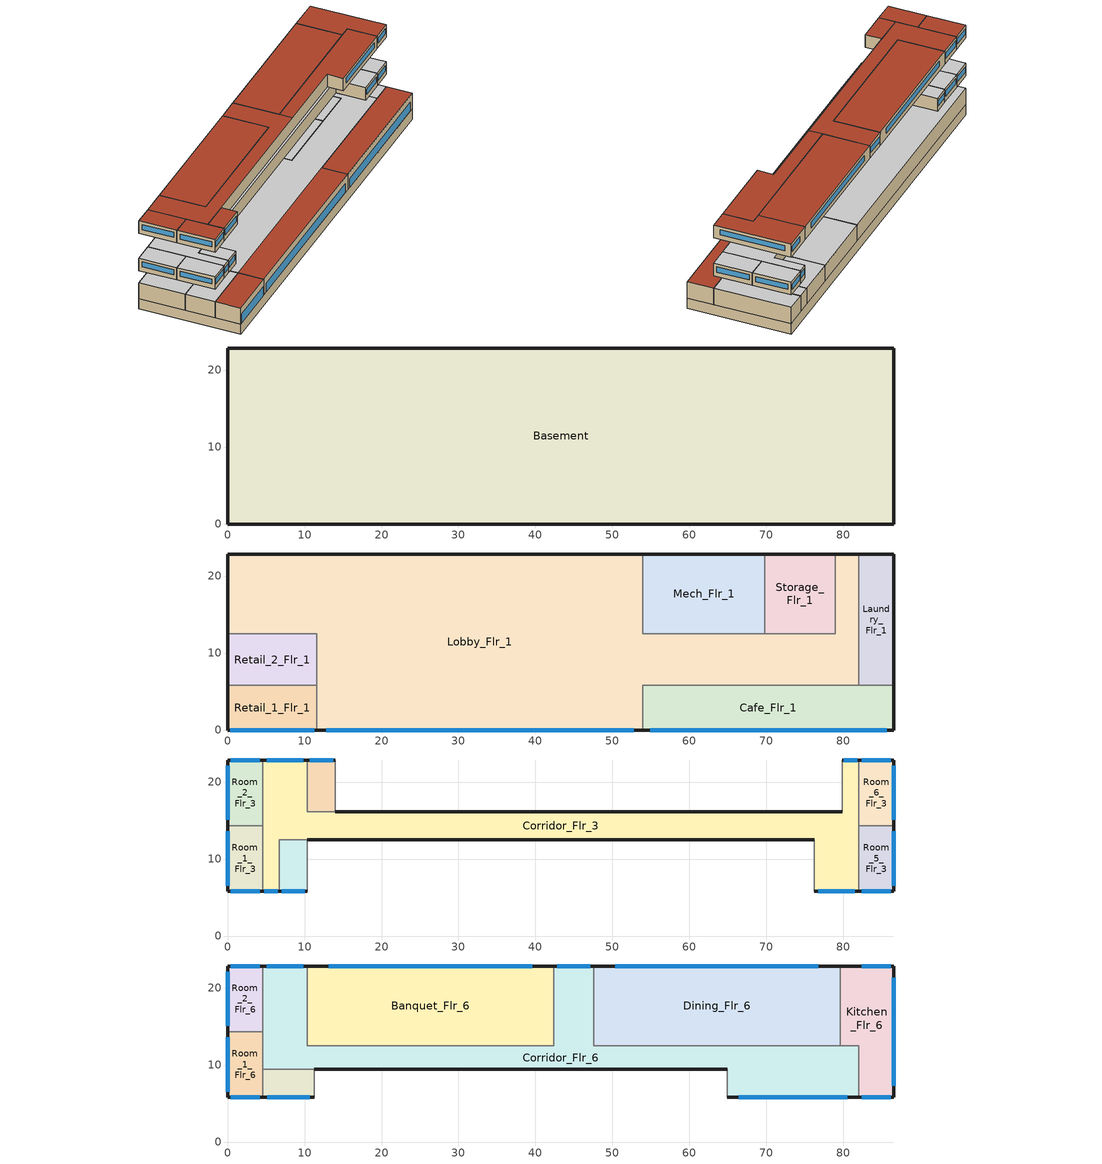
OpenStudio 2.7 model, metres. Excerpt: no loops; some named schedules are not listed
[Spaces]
Basement
 floor ground (Basement Floor construction): 86.56,22.86 86.56,0 0,0 0,22.86 z-2.44
 wall ground (Basement Wall construction): 86.56,22.86 0,22.86 0,0 86.56,0 86.56,22.86 z-2.44:0
Retail_1_Flr_1
 floor to Basement: 11.58,5.79 11.58,0 0,0 0,5.79 z0
 wall outside: 0,5.79 0,0 11.58,0 z0:3.96
 wall to Retail_2_Flr_1: 11.58,5.79 0,5.79 z0:3.96
 wall to Lobby_Flr_1: 11.58,0 11.58,5.79 z0:3.96
 window: 0.33,0 11.25,0 z0.15:2.29
 roof outside: 11.58,0 11.58,5.79 0,5.79 0,0 z3.96
Laundry_Flr_1
 floor to Basement: 86.56,22.86 86.56,5.79 81.99,5.79 81.99,22.86 z0
 wall outside: 86.56,5.79 86.56,22.86 81.99,22.86 z0:3.96
 wall to Cafe_Flr_1: 81.99,5.79 86.56,5.79 z0:3.96
 wall to Lobby_Flr_1: 81.99,22.86 81.99,5.79 z0:3.96
 ceiling adiabatic (Floor Adiabatic construction): 86.56,5.79 86.56,22.86 81.99,22.86 81.99,5.79 z3.96
Lobby_Flr_1
 floor to Basement: 53.95,22.86 53.95,0 11.58,0 11.58,12.5 0,12.5 0,22.86 z0; 81.99,22.86 81.99,5.79 53.95,5.79 53.95,12.5 78.94,12.5 78.94,22.86 z0
 wall outside: 81.99,22.86 78.94,22.86 / 53.95,22.86 0,22.86 0,12.5 / 11.58,0 53.95,0 z0:3.96
 wall to Mech_Flr_1: 69.8,12.5 53.95,12.5 53.95,22.86 z0:3.96
 wall to Retail_2_Flr_1: 0,12.5 11.58,12.5 11.58,5.79 z0:3.96
 wall to Cafe_Flr_1: 53.95,0 53.95,5.79 81.99,5.79 z0:3.96
 wall to Storage_Flr_1: 78.94,22.86 78.94,12.5 69.8,12.5 z0:3.96
 window: 12.79,0 52.74,0 z0.15:2.29
 ceiling adiabatic (Floor Adiabatic construction): 81.99,5.79 81.99,22.86 78.94,22.86 78.94,12.5 53.95,12.5 53.95,22.86 0,22.86 0,12.5 11.58,12.5 11.58,5.79 z3.96
 roof outside: 53.95,0 53.95,5.79 11.58,5.79 11.58,0 z3.96
Cafe_Flr_1
 floor to Basement: 86.56,5.79 86.56,0 53.95,0 53.95,5.79 z0
 wall outside: 53.95,0 86.56,0 86.56,5.79 z0:3.96
 window: 54.88,0 85.63,0 z0.15:2.29
 roof outside: 86.56,0 86.56,5.79 53.95,5.79 53.95,0 z3.96
Mech_Flr_1
 floor to Basement: 69.8,22.86 69.8,12.5 53.95,12.5 53.95,22.86 z0
 wall outside: 69.8,22.86 53.95,22.86 z0:3.96
 wall to Storage_Flr_1: 69.8,12.5 69.8,22.86 z0:3.96
 ceiling adiabatic (Floor Adiabatic construction): 69.8,12.5 69.8,22.86 53.95,22.86 53.95,12.5 z3.96
Storage_Flr_1
 floor to Basement: 78.94,22.86 78.94,12.5 69.8,12.5 69.8,22.86 z0
 wall outside: 78.94,22.86 69.8,22.86 z0:3.96
 ceiling adiabatic (Floor Adiabatic construction): 78.94,12.5 78.94,22.86 69.8,22.86 69.8,12.5 z3.96
Retail_2_Flr_1
 floor to Basement: 11.58,12.5 11.58,5.79 0,5.79 0,12.5 z0
 wall outside: 0,12.5 0,5.79 z0:3.96
 ceiling adiabatic (Floor Adiabatic construction): 11.58,5.79 11.58,12.5 0,12.5 0,5.79 z3.96
Corridor_Flr_3
 floor adiabatic (Floor Adiabatic construction): 81.99,22.86 81.99,5.79 76.2,5.79 76.2,16.15 79.86,16.15 79.86,22.86 z7.01; 76.2,16.15 76.2,12.5 10.36,12.5 10.36,16.15 z7.01; 10.36,22.86 10.36,12.5 6.71,12.5 6.71,5.79 4.57,5.79 4.57,22.86 z7.01
 wall outside: 10.36,22.86 4.57,22.86 / 76.2,5.79 81.99,5.79 / 81.99,22.86 79.86,22.86 / 4.57,5.79 6.71,5.79 / 10.36,12.5 76.2,12.5 / 79.86,16.15 14.02,16.15 z7.01:10.06
 wall to Room_1_Flr_3: 4.57,14.33 4.57,5.79 z7.01:10.06
 wall to Room_3_Mult19_Flr_3: 6.71,5.79 6.71,12.5 10.36,12.5 z7.01:10.06
 wall adiabatic (Wall Adiabatic construction): 76.2,12.5 76.2,5.79 / 79.86,22.86 79.86,16.15 z7.01:10.06
 wall to Room_4_Mult19_Flr_3: 14.02,16.15 10.36,16.15 10.36,22.86 z7.01:10.06
 wall to Room_6_Flr_3: 81.99,14.33 81.99,22.86 z7.01:10.06
 wall to Room_5_Flr_3: 81.99,5.79 81.99,14.33 z7.01:10.06
 wall to Room_2_Flr_3: 4.57,22.86 4.57,14.33 z7.01:10.06
 window: 81.81,22.86 80.04,22.86 / 76.71,5.79 81.48,5.79 / 9.86,22.86 5.08,22.86 / 4.76,5.79 6.52,5.79 z8.11:9.33
 ceiling adiabatic (Floor Adiabatic construction): 76.2,12.5 76.2,16.15 10.36,16.15 10.36,12.5 z10.06; 81.99,5.79 81.99,22.86 79.86,22.86 79.86,16.15 76.2,16.15 76.2,5.79 z10.06; 6.71,5.79 6.71,12.5 10.36,12.5 10.36,22.86 4.57,22.86 4.57,5.79 z10.06
Room_3_Mult19_Flr_3
 floor adiabatic (Floor Adiabatic construction): 10.36,12.5 10.36,5.79 6.71,5.79 6.71,12.5 z7.01
 wall outside: 6.71,5.79 10.36,5.79 z7.01:10.06
 wall adiabatic (Wall Adiabatic construction): 10.36,5.79 10.36,12.5 z7.01:10.06
 window: 7.03,5.79 10.04,5.79 z8.11:9.33
 ceiling adiabatic (Floor Adiabatic construction): 10.36,5.79 10.36,12.5 6.71,12.5 6.71,5.79 z10.06
Room_1_Flr_3
 floor adiabatic (Floor Adiabatic construction): 4.57,14.33 4.57,5.79 0,5.79 0,14.33 z7.01
 wall outside: 0,14.33 0,5.79 4.57,5.79 z7.01:10.06
 wall to Room_2_Flr_3: 4.57,14.33 0,14.33 z7.01:10.06
 window: 0.4,5.79 4.17,5.79 / 0,13.58 0,6.54 z8.11:9.33
 ceiling adiabatic (Floor Adiabatic construction): 4.57,5.79 4.57,14.33 0,14.33 0,5.79 z10.06
Room_4_Mult19_Flr_3
 floor adiabatic (Floor Adiabatic construction): 14.02,22.86 14.02,16.15 10.36,16.15 10.36,22.86 z7.01
 wall outside: 14.02,22.86 10.36,22.86 z7.01:10.06
 wall adiabatic (Wall Adiabatic construction): 14.02,16.15 14.02,22.86 z7.01:10.06
 window: 13.7,22.86 10.68,22.86 z8.11:9.33
 ceiling adiabatic (Floor Adiabatic construction): 14.02,16.15 14.02,22.86 10.36,22.86 10.36,16.15 z10.06
Room_5_Flr_3
 floor adiabatic (Floor Adiabatic construction): 86.56,14.33 86.56,5.79 81.99,5.79 81.99,14.33 z7.01
 wall outside: 81.99,5.79 86.56,5.79 86.56,14.33 z7.01:10.06
 wall to Room_6_Flr_3: 86.56,14.33 81.99,14.33 z7.01:10.06
 window: 82.39,5.79 86.16,5.79 / 86.56,6.54 86.56,13.58 z8.11:9.33
 ceiling adiabatic (Floor Adiabatic construction): 86.56,5.79 86.56,14.33 81.99,14.33 81.99,5.79 z10.06
Room_6_Flr_3
 floor adiabatic (Floor Adiabatic construction): 86.56,22.86 86.56,14.33 81.99,14.33 81.99,22.86 z7.01
 wall outside: 86.56,14.33 86.56,22.86 81.99,22.86 z7.01:10.06
 window: 86.56,15.07 86.56,22.11 / 86.16,22.86 82.39,22.86 z8.11:9.33
 ceiling adiabatic (Floor Adiabatic construction): 86.56,14.33 86.56,22.86 81.99,22.86 81.99,14.33 z10.06
Room_2_Flr_3
 floor adiabatic (Floor Adiabatic construction): 4.57,22.86 4.57,14.33 0,14.33 0,22.86 z7.01
 wall outside: 4.57,22.86 0,22.86 0,14.33 z7.01:10.06
 window: 4.17,22.86 0.4,22.86 / 0,22.11 0,15.07 z8.11:9.33
 ceiling adiabatic (Floor Adiabatic construction): 4.57,14.33 4.57,22.86 0,22.86 0,14.33 z10.06
Dining_Flr_6
 floor adiabatic (Floor Adiabatic construction): 79.55,22.86 79.55,12.5 47.55,12.5 47.55,22.86 z16.15
 wall outside: 79.55,22.86 47.55,22.86 z16.15:19.2
 wall to Kitchen_Flr_6: 79.55,12.5 79.55,22.86 z16.15:19.2
 wall to Corridor_Flr_6: 47.55,22.86 47.55,12.5 79.55,12.5 z16.15:19.2
 window: 76.75,22.86 50.35,22.86 z17.26:18.48
 roof outside: 79.55,12.5 79.55,22.86 47.55,22.86 47.55,12.5 z19.2
Kitchen_Flr_6
 floor adiabatic (Floor Adiabatic construction): 86.56,22.86 86.56,5.79 81.99,5.79 81.99,12.5 79.55,12.5 79.55,22.86 z16.15
 wall outside: 81.99,5.79 86.56,5.79 86.56,22.86 79.55,22.86 z16.15:19.2
 wall to Corridor_Flr_6: 79.55,12.5 81.99,12.5 81.99,5.79 z16.15:19.2
 window: 86.16,22.86 82.39,22.86 / 82.39,5.79 86.16,5.79 / 86.56,7.29 86.56,21.37 z17.26:18.48
 roof outside: 86.56,5.79 86.56,22.86 79.55,22.86 79.55,12.5 81.99,12.5 81.99,5.79 z19.2
Room_2_Flr_6
 floor adiabatic (Floor Adiabatic construction): 4.57,22.86 4.57,14.33 0,14.33 0,22.86 z16.15
 wall outside: 4.57,22.86 0,22.86 0,14.33 z16.15:19.2
 wall to Room_1_Flr_6: 0,14.33 4.57,14.33 z16.15:19.2
 wall to Corridor_Flr_6: 4.57,14.33 4.57,22.86 z16.15:19.2
 window: 0,22.11 0,15.07 / 4.17,22.86 0.4,22.86 z17.26:18.48
 roof outside: 4.57,14.33 4.57,22.86 0,22.86 0,14.33 z19.2
Banquet_Flr_6
 floor adiabatic (Floor Adiabatic construction): 42.37,22.86 42.37,12.5 10.36,12.5 10.36,22.86 z16.15
 wall outside: 42.37,22.86 10.36,22.86 z16.15:19.2
 wall to Corridor_Flr_6: 10.36,22.86 10.36,12.5 42.37,12.5 42.37,22.86 z16.15:19.2
 window: 39.57,22.86 13.16,22.86 z17.26:18.48
 roof outside: 42.37,12.5 42.37,22.86 10.36,22.86 10.36,12.5 z19.2
Corridor_Flr_6
 floor adiabatic (Floor Adiabatic construction): 47.55,22.86 47.55,12.5 81.99,12.5 81.99,5.79 64.92,5.79 64.92,9.45 4.57,9.45 4.57,22.86 10.36,22.86 10.36,12.5 42.37,12.5 42.37,22.86 z16.15
 wall outside: 64.92,5.79 81.99,5.79 / 10.36,22.86 4.57,22.86 / 47.55,22.86 42.37,22.86 / 11.28,9.45 64.92,9.45 z16.15:19.2
 wall adiabatic (Wall Adiabatic construction): 64.92,9.45 64.92,5.79 z16.15:19.2
 wall to Room_3_Mult9_Flr_6: 4.57,9.45 11.28,9.45 z16.15:19.2
 wall to Room_1_Flr_6: 4.57,14.33 4.57,9.45 z16.15:19.2
 window: 9.86,22.86 5.08,22.86 / 66.42,5.79 80.5,5.79 / 47.09,22.86 42.82,22.86 z17.26:18.48
 roof outside: 81.99,5.79 81.99,12.5 47.55,12.5 47.55,9.45 64.92,9.45 64.92,5.79 z19.2; 47.55,9.45 47.55,22.86 42.37,22.86 42.37,12.5 10.36,12.5 10.36,22.86 4.57,22.86 4.57,9.45 z19.2
Room_3_Mult9_Flr_6
 floor adiabatic (Floor Adiabatic construction): 11.28,9.45 11.28,5.79 4.57,5.79 4.57,9.45 z16.15
 wall outside: 4.57,5.79 11.28,5.79 z16.15:19.2
 wall adiabatic (Wall Adiabatic construction): 11.28,5.79 11.28,9.45 z16.15:19.2
 wall to Room_1_Flr_6: 4.57,9.45 4.57,5.79 z16.15:19.2
 window: 5.16,5.79 10.69,5.79 z17.26:18.48
 roof outside: 11.28,5.79 11.28,9.45 4.57,9.45 4.57,5.79 z19.2
Room_1_Flr_6
 floor adiabatic (Floor Adiabatic construction): 4.57,14.33 4.57,5.79 0,5.79 0,14.33 z16.15
 wall outside: 0,14.33 0,5.79 4.57,5.79 z16.15:19.2
 window: 0,13.58 0,6.54 / 0.4,5.79 4.17,5.79 z17.26:18.48
 roof outside: 4.57,5.79 4.57,14.33 0,14.33 0,5.79 z19.2
[Site]
New York-John F Kennedy Intl AP_NY_USA: Latitude {deg}=40.65; Longitude {deg}=-73.8; Time Zone {hr}=-5; Elevation {m}=5; Terrain=City
[Building]
-LargeHotel-ASHRAE 169-2013-4A created: 2019-04-24 11:11:09 -0700: North Axis {deg}=0; Default Construction Set=90.1-2004 - LrgHotel - ASHRAE 169-2013-4A; Standards Number of Stories=7; Standards Number of Above Ground Stories=6; Standards Building Type=LargeHotel
[Site:WaterMainsTemperature]
Calculation Method=Correlation; Annual Average Outdoor Air Temperature {C}=12.4667; Maximum Difference In Monthly Average Outdoor Air Temperatures {deltaC}=25.2
[SizingPeriod:DesignDay] Barometric Pressure {Pa}=101241; Sky Clearness=0; Rain Indicator=0; Snow Indicator=0; Day of Month=21; Daylight Saving Time Indicator=0; Humidity Indicating Type=Wetbulb; Dry-Bulb Temperature Range Modifier Type=DefaultMultipliers
Name | Maximum Dry-Bulb Temperature {C} | Daily Dry-Bulb Temperature Range {deltaC} | Humidity Indicating Conditions at Maximum Dry-Bulb | Wind Speed {m/s} | Wind Direction {deg} | Month | Day Type | Solar Model Indicator | ASHRAE Taub | ASHRAE Taud
New.York-John.F.Kennedy.Intl.AP_NY_USA Ann Htg 99.6% Condns DB | -10.7 | 0 | -10.7 | 7.5 | 320 | 1 | WinterDesignDay | ASHRAEClearSky
New.York-John.F.Kennedy.Intl.AP_NY_USA Ann Clg .4% Condns DB=>MWB | 32.1 | 7.4 | 23.1 | 5.6 | 230 | 7 | SummerDesignDay | ASHRAETau | 0.541 | 1.8
[Site:GroundTemperature:BuildingSurface]
20.16, 20.09, 20.18, 20.3, 20.45, 20.64, 20.77, 20.84, 20.79, 20.65, 20.46, 20.28
[ClimateZones]
Climate Zone Institution Name 1=ASHRAE; Climate Zone Document Name 1=ANSI/ASHRAE Standard 169; Climate Zone Document Year 1=2006; Climate Zone Value 1=4A
[Material:NoMass] Thermal Absorptance=0.9; Solar Absorptance=0.7
Name | Roughness | Thermal Resistance {m2-K/W} | Visible Absorptance
CP02 CARPET PAD | VeryRough | 0.21648 | 0.8
Nonres_Floor_Insulation | MediumSmooth | 2.88292 | 0.7
Typical Insulation R-6.78 | Smooth | 1.19347 | 0.7
Typical Carpet Pad | Smooth | 0.21648 | 0.8
Typical Insulation R-4.23 | Smooth | 0.745657 | 0.7
Typical Insulation R-14.76; Typical Insulation R-14.76 1 | Smooth | 2.59864 | 0.7
Typical Insulation R-0.58; Typical Insulation R-0.58 1 | Smooth | 0.101875 | 0.7
Typical Insulation R-8.93 | Smooth | 1.57183 | 0.7
Typical Insulation R-7.23 | Smooth | 1.27273 | 0.7
[Material]
Name | Roughness | Thickness {m} | Conductivity {W/m-K} | Density {kg/m3} | Specific Heat {J/kg-K} | Thermal Absorptance | Solar Absorptance | Visible Absorptance
100mm Normalweight concrete floor | MediumSmooth | 0.1016 | 2.31 | 2322 | 832
G01 13mm gypsum board | Smooth | 0.0127 | 0.16 | 800 | 1090 | 0.9 | 0.7 | 0.5
M10 200mm concrete block basement wall | MediumRough | 0.2032 | 1.326 | 1842 | 912
4 in. Normalweight Concrete Floor | MediumRough | 0.1016 | 2.31 | 2322 | 832 | 0.9 | 0.7 | 0.7
1IN Stucco | Smooth | 0.0253 | 0.6918 | 1858 | 837 | 0.9 | 0.7 | 0.92
8IN CONCRETE HW RefBldg | Rough | 0.2032 | 1.311 | 2240 | 836.8 | 0.9 | 0.7 | 0.7
1/2IN Gypsum | Smooth | 0.0127 | 0.16 | 784.9 | 830 | 0.9 | 0.4 | 0.4
Roof Membrane | VeryRough | 0.0095 | 0.16 | 1121.29 | 1460 | 0.9 | 0.7 | 0.7
Metal Roof Surface; F08 Metal surface | Smooth | 0.0008 | 45.28 | 7824 | 500 | 0.9 | 0.7 | 0.7
6 in. Normalweight Concrete Floor | MediumRough | 0.1524 | 2.31 | 2322 | 832 | 0.9 | 0.7 | 0.7
8 in. Concrete Block Basement Wall | MediumRough | 0.2032 | 1.326 | 1842 | 912 | 0.9 | 0.7 | 0.7
G05 25mm wood | MediumSmooth | 0.0254 | 0.15 | 608 | 1630 | 0.9 | 0.5 | 0.5
Std Wood 6inch | MediumSmooth | 0.15 | 0.12 | 540 | 1210 | 0.9 | 0.7 | 0.7
[Construction]
Floor Adiabatic construction; LargeHotel Interior Ceiling: CP02 CARPET PAD, 100mm Normalweight concrete floor, Nonres_Floor_Insulation
Wall Adiabatic construction; LargeHotel Interior Wall: G01 13mm gypsum board, G01 13mm gypsum board
Basement Wall construction: M10 200mm concrete block basement wall
Basement Floor construction: M10 200mm concrete block basement wall, CP02 CARPET PAD
Typical Insulated Exterior Mass Floor R-9.35: Typical Insulation R-6.78, 4 in. Normalweight Concrete Floor, Typical Carpet Pad
Typical Insulated Exterior Mass Wall R-6.62: 1IN Stucco, 8IN CONCRETE HW RefBldg, Typical Insulation R-4.23, 1/2IN Gypsum
Typical IEAD Roof R-15.87: Roof Membrane, Typical Insulation R-14.76, Metal Roof Surface
LargeHotel Interior Floor: Nonres_Floor_Insulation, 100mm Normalweight concrete floor, CP02 CARPET PAD
Typical Insulated Carpeted 6in Slab Floor: 6 in. Normalweight Concrete Floor, Typical Carpet Pad
Typical Insulated Basement Mass Wall: 8 in. Concrete Block Basement Wall
U 0.57 SHGC 0.39 Dbl Ref-D Clr 6mm/6mm Air: REF D CLEAR 6MM, AIR 6MM, CLEAR 6MM
Typical Insulated Metal Door R-1.43: F08 Metal surface, Typical Insulation R-0.58
Typical Overhead Door: Typical Insulation R-8.93
U 1.17 SHGC 0.49 Simple Glazing Skylight U-1.17 SHGC 0.39: U 1.17 SHGC 0.49 Simple Glazing U-1.17 SHGC 0.39
Typical Interior Window: Clear 3mm
Typical Interior Door; Typical Interior Partition: G05 25mm wood
Typical Insulated Exterior Mass Floor R-11.49: Typical Insulation R-8.93, 4 in. Normalweight Concrete Floor, Typical Carpet Pad
Typical Insulated Exterior Mass Wall R-9.62: 1IN Stucco, 8IN CONCRETE HW RefBldg, Typical Insulation R-7.23, 1/2IN Gypsum
Typical IEAD Roof R-15.87 1: Roof Membrane, Typical Insulation R-14.76 1, Metal Roof Surface
Typical Insulated Metal Door R-1.43 1: F08 Metal surface, Typical Insulation R-0.58 1
U 1.17 SHGC 0.49 Simple Glazing Skylight U-1.17 SHGC 0.39 1: U 1.17 SHGC 0.49 Simple Glazing U-1.17 SHGC 0.39 1
InteriorFurnishings: Std Wood 6inch
[DefaultConstructionSet] Interior Partition Construction=Typical Interior Partition
Name | Default Exterior Surface Constructions | Default Interior Surface Constructions | Default Ground Contact Surface Constructions | Default Exterior SubSurface Constructions | Default Interior SubSurface Constructions
90.1-2004 - LrgHotel - ASHRAE 169-2013-4A | Default Surface Constructions 1 | Default Surface Constructions 2 | Default Surface Constructions 3 | Default Sub Surface Constructions 1 | Default Sub Surface Constructions 2
90.1-2004 - LrgHotel - GuestRoom - ASHRAE 169-2013-4A | Default Surface Constructions 4 | Default Surface Constructions 5 | Default Surface Constructions 6 | Default Sub Surface Constructions 3 | Default Sub Surface Constructions 4
[DefaultSurfaceConstructions]
Name | Floor Construction | Wall Construction | Roof Ceiling Construction
Default Surface Constructions 1 | Typical Insulated Exterior Mass Floor R-9.35 | Typical Insulated Exterior Mass Wall R-6.62 | Typical IEAD Roof R-15.87
Default Surface Constructions 2; Default Surface Constructions 5 | LargeHotel Interior Floor | LargeHotel Interior Wall | LargeHotel Interior Ceiling
Default Surface Constructions 3; Default Surface Constructions 6 | Typical Insulated Carpeted 6in Slab Floor | Typical Insulated Basement Mass Wall
Default Surface Constructions 4 | Typical Insulated Exterior Mass Floor R-11.49 | Typical Insulated Exterior Mass Wall R-9.62 | Typical IEAD Roof R-15.87 1
[DefaultSubSurfaceConstructions]
Name | Fixed Window Construction | Operable Window Construction | Door Construction | Glass Door Construction | Overhead Door Construction | Skylight Construction | Tubular Daylight Dome Construction | Tubular Daylight Diffuser Construction
Default Sub Surface Constructions 1 | U 0.57 SHGC 0.39 Dbl Ref-D Clr 6mm/6mm Air | U 0.57 SHGC 0.39 Dbl Ref-D Clr 6mm/6mm Air | Typical Insulated Metal Door R-1.43 | U 0.57 SHGC 0.39 Dbl Ref-D Clr 6mm/6mm Air | Typical Overhead Door | U 1.17 SHGC 0.49 Simple Glazing Skylight U-1.17 SHGC 0.39 | Typical Interior Window | Typical Interior Window
Default Sub Surface Constructions 2; Default Sub Surface Constructions 4 | Typical Interior Window | Typical Interior Window | Typical Interior Door
Default Sub Surface Constructions 3 | U 0.57 SHGC 0.39 Dbl Ref-D Clr 6mm/6mm Air | U 0.57 SHGC 0.39 Dbl Ref-D Clr 6mm/6mm Air | Typical Insulated Metal Door R-1.43 1 | U 0.57 SHGC 0.39 Dbl Ref-D Clr 6mm/6mm Air | Typical Overhead Door | U 1.17 SHGC 0.49 Simple Glazing Skylight U-1.17 SHGC 0.39 1 | Typical Interior Window | Typical Interior Window
[WindowMaterial:Glazing] Optical Data Type=SpectralAverage; Infrared Transmittance at Normal Incidence=0; Front Side Infrared Hemispherical Emissivity=0.84; Conductivity {W/m-K}=0.9; Dirt Correction Factor for Solar and Visible Transmittance=1; Solar Diffusing=No
Name | Thickness {m} | Solar Transmittance at Normal Incidence | Front Side Solar Reflectance at Normal Incidence | Back Side Solar Reflectance at Normal Incidence | Visible Transmittance at Normal Incidence | Front Side Visible Reflectance at Normal Incidence | Back Side Visible Reflectance at Normal Incidence | Back Side Infrared Hemispherical Emissivity
REF D CLEAR 6MM | 0.006 | 0.429 | 0.308 | 0.379 | 0.334 | 0.453 | 0.505 | 0.82
CLEAR 6MM | 0.006 | 0.775 | 0.071 | 0.071 | 0.881 | 0.08 | 0.08 | 0.84
Clear 3mm | 0.003 | 0.837 | 0.075 | 0.075 | 0.898 | 0.081 | 0.081 | 0.84
[WindowMaterial:Gas]
AIR 6MM: Gas Type=Air; Thickness {m}=0.0063
[WindowMaterial:SimpleGlazingSystem] U-Factor {W/m2-K}=6.64357; Solar Heat Gain Coefficient=0.39; Visible Transmittance=0.38
U 1.17 SHGC 0.49 Simple Glazing U-1.17 SHGC 0.39; U 1.17 SHGC 0.49 Simple Glazing U-1.17 SHGC 0.39 1
[Space] Part of Total Floor Area=Yes
Name | Space Type | Building Story | Thermal Zone
Room_2_Flr_3 | LargeHotel GuestRoom | Building Story 3 | Room_2_Flr_3 ZN
Corridor_Flr_3 | LargeHotel Corridor2 | Building Story 3 | Corridor_Flr_3 ZN
Dining_Flr_6 | LargeHotel Banquet | Building Story 4 | Dining_Flr_6 ZN
Kitchen_Flr_6 | LargeHotel Kitchen | Building Story 4 | Kitchen_Flr_6 ZN
Retail_1_Flr_1 | LargeHotel Retail | Building Story 2 | Retail_1_Flr_1 ZN
Room_3_Mult19_Flr_3 | LargeHotel GuestRoom2 | Building Story 3 | Room_3_Mult19_Flr_3 ZN
Room_6_Flr_3 | LargeHotel GuestRoom | Building Story 3 | Room_6_Flr_3 ZN
Room_5_Flr_3 | LargeHotel GuestRoom | Building Story 3 | Room_5_Flr_3 ZN
Laundry_Flr_1 | LargeHotel Laundry | Building Story 2 | Laundry_Flr_1 ZN
Room_1_Flr_3 | LargeHotel GuestRoom | Building Story 3 | Room_1_Flr_3 ZN
Retail_2_Flr_1 | LargeHotel Retail2 | Building Story 2 | Retail_2_Flr_1 ZN
Lobby_Flr_1 | LargeHotel Lobby | Building Story 2 | Lobby_Flr_1 ZN
Banquet_Flr_6 | LargeHotel Banquet | Building Story 4 | Banquet_Flr_6 ZN
Basement | LargeHotel Basement | Building Story 1 | Basement ZN
Room_2_Flr_6 | LargeHotel GuestRoom3 | Building Story 4 | Room_2_Flr_6 ZN
Corridor_Flr_6 | LargeHotel Corridor | Building Story 4 | Corridor_Flr_6 ZN
Room_4_Mult19_Flr_3 | LargeHotel GuestRoom2 | Building Story 3 | Room_4_Mult19_Flr_3 ZN
Cafe_Flr_1 | LargeHotel Cafe | Building Story 2 | Cafe_Flr_1 ZN
Room_1_Flr_6 | LargeHotel GuestRoom3 | Building Story 4 | Room_1_Flr_6 ZN
Mech_Flr_1 | LargeHotel Mechanical | Building Story 2 | Mech_Flr_1 ZN
Storage_Flr_1 | LargeHotel Storage | Building Story 2 | Storage_Flr_1 ZN
Room_3_Mult9_Flr_6 | LargeHotel GuestRoom4 | Building Story 4 | Room_3_Mult9_Flr_6 ZN
[BuildingStory]
Name | Nominal Z Coordinate {m}
Building Story 1 | -2.439
Building Story 2 | 0
Building Story 3 | 7.008
Building Story 4 | 16.152
[SpaceType] Standards Building Type=LargeHotel
Name | Default Schedule Set | Design Specification Outdoor Air Object | Standards Space Type | Default Construction Set
LargeHotel Banquet | LargeHotel Banquet Schedule Set | LargeHotel Banquet Ventilation | Banquet
LargeHotel Basement | LargeHotel Basement Schedule Set | LargeHotel Basement Ventilation | Basement
LargeHotel Cafe | LargeHotel Cafe Schedule Set | LargeHotel Cafe Ventilation | Cafe
LargeHotel Corridor | LargeHotel Corridor Schedule Set | LargeHotel Corridor Ventilation | Corridor
LargeHotel Corridor2 | LargeHotel Corridor2 Schedule Set | LargeHotel Corridor2 Ventilation | Corridor2
LargeHotel GuestRoom | LargeHotel GuestRoom Schedule Set | LargeHotel GuestRoom Ventilation | GuestRoom | 90.1-2004 - LrgHotel - GuestRoom - ASHRAE 169-2013-4A
LargeHotel GuestRoom2 | LargeHotel GuestRoom2 Schedule Set | LargeHotel GuestRoom2 Ventilation | GuestRoom2
LargeHotel GuestRoom3 | LargeHotel GuestRoom3 Schedule Set | LargeHotel GuestRoom3 Ventilation | GuestRoom3
LargeHotel GuestRoom4 | LargeHotel GuestRoom4 Schedule Set | LargeHotel GuestRoom4 Ventilation | GuestRoom4
LargeHotel Kitchen | LargeHotel Kitchen Schedule Set | LargeHotel Kitchen Ventilation | Kitchen
LargeHotel Laundry | LargeHotel Laundry Schedule Set | LargeHotel Laundry Ventilation | Laundry
LargeHotel Lobby | LargeHotel Lobby Schedule Set | LargeHotel Lobby Ventilation | Lobby
LargeHotel Mechanical | LargeHotel Mechanical Schedule Set | LargeHotel Mechanical Ventilation | Mechanical
LargeHotel Retail | LargeHotel Retail Schedule Set | LargeHotel Retail Ventilation | Retail
LargeHotel Retail2 | LargeHotel Retail2 Schedule Set | LargeHotel Retail2 Ventilation | Retail2
LargeHotel Storage | LargeHotel Storage Schedule Set | LargeHotel Storage Ventilation | Storage
[People:Definition] Number of People Calculation Method=People/Area; Fraction Radiant=0.3
Name | People per Space Floor Area {person/m2}
LargeHotel Banquet People Definition; LargeHotel Cafe People Definition | 0.721182
LargeHotel Basement People Definition; LargeHotel Kitchen People Definition | 0.0538196
LargeHotel Corridor People Definition | 0.0107639
LargeHotel GuestRoom People Definition; LargeHotel GuestRoom3 People Definition | 0.0384272
LargeHotel GuestRoom2 People Definition; LargeHotel GuestRoom4 People Definition | 0.061139
LargeHotel Laundry People Definition | 0.0430556
LargeHotel Lobby People Definition | 0.322917
LargeHotel Retail People Definition; LargeHotel Retail2 People Definition | 0.161459
LargeHotel Storage People Definition | 0.0215278
[People] Work Efficiency Schedule=Work Efficiency Schedule; Clothing Insulation Schedule=Clothing Schedule; Air Velocity Schedule=Air Velocity Schedule; Multiplier=1
Name | People Definition | Space or SpaceType
LargeHotel Banquet People | LargeHotel Banquet People Definition | LargeHotel Banquet
LargeHotel Basement People | LargeHotel Basement People Definition | LargeHotel Basement
LargeHotel Cafe People | LargeHotel Cafe People Definition | LargeHotel Cafe
LargeHotel Corridor People | LargeHotel Corridor People Definition | LargeHotel Corridor
LargeHotel GuestRoom People | LargeHotel GuestRoom People Definition | LargeHotel GuestRoom
LargeHotel GuestRoom2 People | LargeHotel GuestRoom2 People Definition | LargeHotel GuestRoom2
LargeHotel GuestRoom3 People | LargeHotel GuestRoom3 People Definition | LargeHotel GuestRoom3
LargeHotel GuestRoom4 People | LargeHotel GuestRoom4 People Definition | LargeHotel GuestRoom4
LargeHotel Kitchen People | LargeHotel Kitchen People Definition | LargeHotel Kitchen
LargeHotel Laundry People | LargeHotel Laundry People Definition | LargeHotel Laundry
LargeHotel Lobby People | LargeHotel Lobby People Definition | LargeHotel Lobby
LargeHotel Retail People | LargeHotel Retail People Definition | LargeHotel Retail
LargeHotel Retail2 People | LargeHotel Retail2 People Definition | LargeHotel Retail2
LargeHotel Storage People | LargeHotel Storage People Definition | LargeHotel Storage
[Lights:Definition] Design Level Calculation Method=Watts/Area; Fraction Radiant=0.7; Fraction Visible=0.2
Name | Watts per Space Floor Area {W/m2}
LargeHotel Banquet Lights Definition; LargeHotel Cafe Lights Definition | 13.9931
LargeHotel Basement Lights Definition | 10.7639
LargeHotel Corridor Lights Definition; LargeHotel Corridor2 Lights Definition | 5.38196
LargeHotel GuestRoom Lights Definition; LargeHotel GuestRoom2 Lights Definition; LargeHotel GuestRoom3 Lights Definition; LargeHotel GuestRoom4 Lights Definition; LargeHotel Lobby Lights Definition | 11.8403
LargeHotel Kitchen Lights Definition | 12.9167
LargeHotel Laundry Lights Definition | 6.45835
LargeHotel Mechanical Lights Definition; LargeHotel Retail Lights Definition; LargeHotel Retail2 Lights Definition | 16.1459
LargeHotel Storage Lights Definition | 8.61113
[Lights] Fraction Replaceable=1
Name | Lights Definition | Space or SpaceType
LargeHotel Banquet Lights | LargeHotel Banquet Lights Definition | LargeHotel Banquet
LargeHotel Basement Lights | LargeHotel Basement Lights Definition | LargeHotel Basement
LargeHotel Cafe Lights | LargeHotel Cafe Lights Definition | LargeHotel Cafe
LargeHotel Corridor Lights | LargeHotel Corridor Lights Definition | LargeHotel Corridor
LargeHotel Corridor2 Lights | LargeHotel Corridor2 Lights Definition | LargeHotel Corridor2
LargeHotel GuestRoom Lights | LargeHotel GuestRoom Lights Definition | LargeHotel GuestRoom
LargeHotel GuestRoom2 Lights | LargeHotel GuestRoom2 Lights Definition | LargeHotel GuestRoom2
LargeHotel GuestRoom3 Lights | LargeHotel GuestRoom3 Lights Definition | LargeHotel GuestRoom3
LargeHotel GuestRoom4 Lights | LargeHotel GuestRoom4 Lights Definition | LargeHotel GuestRoom4
LargeHotel Kitchen Lights | LargeHotel Kitchen Lights Definition | LargeHotel Kitchen
LargeHotel Laundry Lights | LargeHotel Laundry Lights Definition | LargeHotel Laundry
LargeHotel Lobby Lights | LargeHotel Lobby Lights Definition | LargeHotel Lobby
LargeHotel Mechanical Lights | LargeHotel Mechanical Lights Definition | LargeHotel Mechanical
LargeHotel Retail Lights | LargeHotel Retail Lights Definition | LargeHotel Retail
LargeHotel Retail2 Lights | LargeHotel Retail2 Lights Definition | LargeHotel Retail2
LargeHotel Storage Lights | LargeHotel Storage Lights Definition | LargeHotel Storage
[ElectricEquipment:Definition]
Name | Design Level Calculation Method | Watts per Space Floor Area {W/m2} | Fraction Radiant | Fraction Latent | Fraction Lost | Design Level {W}
LargeHotel Banquet Elec Equip Definition | Watts/Area | 67.8234 | 0.5
LargeHotel Basement Elec Equip Definition; LargeHotel Cafe Elec Equip Definition; LargeHotel Mechanical Elec Equip Definition | Watts/Area | 5.38196 | 0.5
LargeHotel GuestRoom Elec Equip Definition; LargeHotel GuestRoom3 Elec Equip Definition | Watts/Area | 6.74897 | 0.5
LargeHotel GuestRoom2 Elec Equip Definition; LargeHotel GuestRoom4 Elec Equip Definition | Watts/Area | 10.5163 | 0.5
LargeHotel Kitchen Elec Equip Definition | Watts/Area | 508.057 | 0.5 | 0.2 | 0.1
LargeHotel Laundry Elec Equip Definition | Watts/Area | 61.6772 | 0.5
LargeHotel Lobby Elec Equip Definition | Watts/Area | 8.07293 | 0.5
LargeHotel Retail Elec Equip Definition; LargeHotel Retail2 Elec Equip Definition | Watts/Area | 10.7639 | 0.5
LargeHotel Storage Elec Equip Definition | Watts/Area | 2.69098 | 0.5
Kitchen Electric Equipment Definition1 | EquipmentLevel |  | 0.25 | 0 | 0 | 457.7
Kitchen Electric Equipment Definition2 | EquipmentLevel |  | 0.25 | 0 | 0 | 285
[ElectricEquipment]
Name | Electric Equipment Definition | Space or SpaceType | Schedule
LargeHotel Banquet Elec Equip | LargeHotel Banquet Elec Equip Definition | LargeHotel Banquet
LargeHotel Basement Elec Equip | LargeHotel Basement Elec Equip Definition | LargeHotel Basement
LargeHotel Cafe Elec Equip | LargeHotel Cafe Elec Equip Definition | LargeHotel Cafe
LargeHotel GuestRoom Elec Equip | LargeHotel GuestRoom Elec Equip Definition | LargeHotel GuestRoom
LargeHotel GuestRoom2 Elec Equip | LargeHotel GuestRoom2 Elec Equip Definition | LargeHotel GuestRoom2
LargeHotel GuestRoom3 Elec Equip | LargeHotel GuestRoom3 Elec Equip Definition | LargeHotel GuestRoom3
LargeHotel GuestRoom4 Elec Equip | LargeHotel GuestRoom4 Elec Equip Definition | LargeHotel GuestRoom4
LargeHotel Kitchen Elec Equip | LargeHotel Kitchen Elec Equip Definition | LargeHotel Kitchen
LargeHotel Laundry Elec Equip | LargeHotel Laundry Elec Equip Definition | LargeHotel Laundry
LargeHotel Lobby Elec Equip | LargeHotel Lobby Elec Equip Definition | LargeHotel Lobby
LargeHotel Mechanical Elec Equip | LargeHotel Mechanical Elec Equip Definition | LargeHotel Mechanical
LargeHotel Retail Elec Equip | LargeHotel Retail Elec Equip Definition | LargeHotel Retail
LargeHotel Retail2 Elec Equip | LargeHotel Retail2 Elec Equip Definition | LargeHotel Retail2
LargeHotel Storage Elec Equip | LargeHotel Storage Elec Equip Definition | LargeHotel Storage
Kitchen_Reach-in-Freezer | Kitchen Electric Equipment Definition1 | LargeHotel Kitchen | HotelLarge ALWAYS_ON
Kitchen_Reach-in-Refrigerator | Kitchen Electric Equipment Definition2 | LargeHotel Kitchen | HotelLarge ALWAYS_ON
[DesignSpecification:OutdoorAir] Outdoor Air Method=Sum; Outdoor Air Flow per Person {m3/s-person}=0; Outdoor Air Flow Rate {m3/s}=0; Outdoor Air Flow Air Changes per Hour {1/hr}=0
Name | Outdoor Air Flow per Floor Area {m3/s-m2}
LargeHotel Banquet Ventilation; LargeHotel Cafe Ventilation | 0.0068072
LargeHotel Basement Ventilation | 0.0004318
LargeHotel Corridor Ventilation; LargeHotel Mechanical Ventilation | 0.000254
LargeHotel Corridor2 Ventilation | 0.0003048
LargeHotel GuestRoom Ventilation | 0.000272034
LargeHotel GuestRoom2 Ventilation; LargeHotel GuestRoom4 Ventilation | 0.000449072
LargeHotel GuestRoom3 Ventilation | 0.000395478
LargeHotel Kitchen Ventilation | 0.0023876
LargeHotel Laundry Ventilation | 0.000508
LargeHotel Lobby Ventilation | 0.002286
LargeHotel Retail Ventilation | 0.001524
LargeHotel Retail2 Ventilation | 0.0011811
LargeHotel Storage Ventilation | 0.000762
[DefaultScheduleSet] People Activity Level Schedule=HotelLarge ACTIVITY_SCH
Name | Number of People Schedule | Lighting Schedule | Electric Equipment Schedule | Infiltration Schedule | Gas Equipment Schedule
LargeHotel Banquet Schedule Set | HotelLarge MeetingRoom_Occ_Sch | HotelLarge BLDG_LIGHT_SCH | HotelLarge Kitchen_Elec_Equip_SCH | HotelLarge INFIL_SCH
LargeHotel Basement Schedule Set | HotelLarge BLDG_OCC_SCH | HotelLarge BLDG_LIGHT_OFFICE_BSMT_SCH | HotelLarge BASEMENT_EQUIP_SCH | HotelLarge INFIL_QUARTER_ON_SCH
LargeHotel Cafe Schedule Set; LargeHotel Lobby Schedule Set; LargeHotel Retail Schedule Set | HotelLarge BLDG_OCC_SCH | HotelLarge BLDG_LIGHT_SCH | HotelLarge BLDG_EQUIP_SCH | HotelLarge INFIL_SCH
LargeHotel Corridor Schedule Set | HotelLarge BLDG_OCC_SCH | HotelLarge BLDG_LIGHT_CORRIDOR_SCH | HotelLarge BLDG_EQUIP_SCH | HotelLarge INFIL_SCH
LargeHotel Corridor2 Schedule Set | HotelLarge BLDG_OCC_SCH | HotelLarge BLDG_LIGHT_CORRIDOR_SCH | HotelLarge BLDG_EQUIP_SCH | HotelLarge INFIL_QUARTER_ON_SCH
LargeHotel GuestRoom Schedule Set | HotelLarge GuestRoom_Occ_Sch | HotelLarge BLDG_LIGHT_GUESTROOM_SCH | HotelLarge GuestRoom_Eqp_Sch_Base | HotelLarge INFIL_SCH
LargeHotel GuestRoom2 Schedule Set; LargeHotel GuestRoom3 Schedule Set; LargeHotel GuestRoom4 Schedule Set | HotelLarge GuestRoom_Occ_Sch | HotelLarge BLDG_LIGHT_GUESTROOM_SCH | HotelLarge GuestRoom_Eqp_Sch_Base | HotelLarge INFIL_QUARTER_ON_SCH
LargeHotel Kitchen Schedule Set | HotelLarge BLDG_OCC_SCH | HotelLarge BLDG_LIGHT_SCH | HotelLarge Kitchen_Elec_Equip_SCH | HotelLarge INFIL_SCH | HotelLarge Kitchen_Gas_Equip_SCH
LargeHotel Laundry Schedule Set | HotelLarge LaundryRoom_Occ_Sch | HotelLarge BLDG_LIGHT_SCH | HotelLarge BLDG_EQUIP_SCH | HotelLarge INFIL_SCH | HotelLarge BLDG_EQUIP_SCH
LargeHotel Mechanical Schedule Set | HotelLarge BLDG_OCC_SCH | HotelLarge BLDG_LIGHT_SCH | HotelLarge BASEMENT_EQUIP_SCH | HotelLarge INFIL_SCH
LargeHotel Retail2 Schedule Set | HotelLarge BLDG_OCC_SCH | HotelLarge BLDG_LIGHT_SCH | HotelLarge BLDG_EQUIP_SCH | HotelLarge INFIL_QUARTER_ON_SCH
LargeHotel Storage Schedule Set | HotelLarge BLDG_OCC_SCH | HotelLarge BLDG_LIGHT_STORAGE_SCH | HotelLarge BASEMENT_EQUIP_SCH | HotelLarge INFIL_SCH
[ThermostatSetpoint:DualSetpoint]
Name | Heating Setpoint Temperature Schedule | Cooling Setpoint Temperature Schedule
LargeHotel Banquet Thermostat 1; LargeHotel Basement Thermostat 1; LargeHotel Cafe Thermostat 1; LargeHotel Corridor2 Thermostat 1; LargeHotel Corridor Thermostat 1; LargeHotel Banquet Thermostat 2; LargeHotel Kitchen Thermostat 1; LargeHotel Laundry Thermostat 1; LargeHotel Lobby Thermostat 1; LargeHotel Mechanical Thermostat 1; LargeHotel Retail Thermostat 1; LargeHotel Retail2 Thermostat 1; LargeHotel GuestRoom Thermostat 1; LargeHotel GuestRoom Thermostat 2; LargeHotel GuestRoom Thermostat 3; LargeHotel GuestRoom Thermostat 4; LargeHotel Storage Thermostat 1 | HotelLarge HTGSETP_SCH | HotelLarge CLGSETP_SCH
LargeHotel GuestRoom3 Thermostat 1; LargeHotel GuestRoom3 Thermostat 2; LargeHotel GuestRoom2 Thermostat 1; LargeHotel GuestRoom4 Thermostat 1; LargeHotel GuestRoom2 Thermostat 2 | HotelLarge Adva_OccGuestRoom_HtgSP_Sch | HotelLarge Adva_OccGuestRoom_ClgSP_Sch
[GasEquipment:Definition] Design Level Calculation Method=Watts/Area
Name | Watts per Space Floor Area {W/m2} | Fraction Latent | Fraction Radiant | Fraction Lost
LargeHotel Kitchen Gas Equip Definition | 2419.57 | 0.1 | 0.2 | 0.7
LargeHotel Laundry Gas Equip Definition | 536.28 |  | 0.5
[GasEquipment]
Name | Gas Equipment Definition | Space or SpaceType
LargeHotel Kitchen Gas Equip | LargeHotel Kitchen Gas Equip Definition | LargeHotel Kitchen
LargeHotel Laundry Gas Equip | LargeHotel Laundry Gas Equip Definition | LargeHotel Laundry
[SpaceInfiltration:DesignFlowRate] Design Flow Rate Calculation Method=Flow/ExteriorArea; Constant Term Coefficient=0; Temperature Term Coefficient=0; Velocity Term Coefficient=0.224; Velocity Squared Term Coefficient=0
Name | Space or SpaceType | Schedule | Flow per Exterior Surface Area {m3/s-m2}
Banquet_Flr_6 Infiltration | Banquet_Flr_6 | HotelLarge INFIL_SCH | 0.000233011
Cafe_Flr_1 Infiltration | Cafe_Flr_1 | HotelLarge INFIL_SCH | 0.000457467
Corridor_Flr_3 Infiltration | Corridor_Flr_3 | HotelLarge INFIL_QUARTER_ON_SCH | 0.00102523
Corridor_Flr_6 Infiltration | Corridor_Flr_6 | HotelLarge INFIL_SCH | 0.000386114
Dining_Flr_6 Infiltration | Dining_Flr_6 | HotelLarge INFIL_SCH | 0.000233011
Kitchen_Flr_6 Infiltration | Kitchen_Flr_6 | HotelLarge INFIL_SCH | 0.000469656
Laundry_Flr_1 Infiltration | Laundry_Flr_1 | HotelLarge INFIL_SCH | 0.00102523
Lobby_Flr_1 Infiltration | Lobby_Flr_1 | HotelLarge INFIL_SCH | 0.000655393
Mech_Flr_1 Infiltration | Mech_Flr_1 | HotelLarge INFIL_SCH | 0.00102523
Retail_1_Flr_1 Infiltration | Retail_1_Flr_1 | HotelLarge INFIL_SCH | 0.000519282
Retail_2_Flr_1 Infiltration | Retail_2_Flr_1 | HotelLarge INFIL_QUARTER_ON_SCH | 0.00102523
Room_1_Flr_3 Infiltration | Room_1_Flr_3 | HotelLarge INFIL_SCH | 0.00102523
Room_1_Flr_6 Infiltration | Room_1_Flr_6 | HotelLarge INFIL_QUARTER_ON_SCH | 0.000518641
Room_2_Flr_3 Infiltration | Room_2_Flr_3 | HotelLarge INFIL_SCH | 0.00102523
Room_2_Flr_6 Infiltration | Room_2_Flr_6 | HotelLarge INFIL_QUARTER_ON_SCH | 0.000518651
Room_3_Mult19_Flr_3 Infiltration | Room_3_Mult19_Flr_3 | HotelLarge INFIL_QUARTER_ON_SCH | 0.00102523
Room_3_Mult9_Flr_6 Infiltration | Room_3_Mult9_Flr_6 | HotelLarge INFIL_QUARTER_ON_SCH | 0.000465987
Room_4_Mult19_Flr_3 Infiltration | Room_4_Mult19_Flr_3 | HotelLarge INFIL_QUARTER_ON_SCH | 0.00102523
Room_5_Flr_3 Infiltration | Room_5_Flr_3 | HotelLarge INFIL_SCH | 0.00102523
Room_6_Flr_3 Infiltration | Room_6_Flr_3 | HotelLarge INFIL_SCH | 0.00102523
Storage_Flr_1 Infiltration | Storage_Flr_1 | HotelLarge INFIL_SCH | 0.00102523
[ThermalZone] Use Ideal Air Loads=No
Name | Thermostat | Multiplier
Banquet_Flr_6 ZN | LargeHotel Banquet Thermostat 1
Basement ZN | LargeHotel Basement Thermostat 1
Cafe_Flr_1 ZN | LargeHotel Cafe Thermostat 1
Corridor_Flr_3 ZN | LargeHotel Corridor2 Thermostat 1 | 4
Corridor_Flr_6 ZN | LargeHotel Corridor Thermostat 1
Dining_Flr_6 ZN | LargeHotel Banquet Thermostat 2
Kitchen_Flr_6 ZN | LargeHotel Kitchen Thermostat 1
Laundry_Flr_1 ZN | LargeHotel Laundry Thermostat 1
Lobby_Flr_1 ZN | LargeHotel Lobby Thermostat 1
Mech_Flr_1 ZN | LargeHotel Mechanical Thermostat 1
Retail_1_Flr_1 ZN | LargeHotel Retail Thermostat 1
Retail_2_Flr_1 ZN | LargeHotel Retail2 Thermostat 1
Room_1_Flr_3 ZN | LargeHotel GuestRoom Thermostat 1 | 4
Room_1_Flr_6 ZN | LargeHotel GuestRoom3 Thermostat 1
Room_2_Flr_3 ZN | LargeHotel GuestRoom Thermostat 2 | 4
Room_2_Flr_6 ZN | LargeHotel GuestRoom3 Thermostat 2
Room_3_Mult19_Flr_3 ZN | LargeHotel GuestRoom2 Thermostat 1 | 76
Room_3_Mult9_Flr_6 ZN | LargeHotel GuestRoom4 Thermostat 1 | 9
Room_4_Mult19_Flr_3 ZN | LargeHotel GuestRoom2 Thermostat 2 | 76
Room_5_Flr_3 ZN | LargeHotel GuestRoom Thermostat 3 | 4
Room_6_Flr_3 ZN | LargeHotel GuestRoom Thermostat 4 | 4
Storage_Flr_1 ZN | LargeHotel Storage Thermostat 1
[InternalMass:Definition]
Internal Mass Definition 1: Construction=InteriorFurnishings; Design Level Calculation Method=SurfaceArea/Area; Surface Area per Space Floor Area=2
[InternalMass] Internal Mass Definition=Internal Mass Definition 1; Multiplier=1
Name | Space or SpaceType
Room_2_Flr_6 Mass | Room_2_Flr_6
Kitchen_Flr_6 Mass | Kitchen_Flr_6
Room_2_Flr_3 Mass | Room_2_Flr_3
Dining_Flr_6 Mass | Dining_Flr_6
Room_3_Mult19_Flr_3 Mass | Room_3_Mult19_Flr_3
Corridor_Flr_3 Mass | Corridor_Flr_3
Room_5_Flr_3 Mass | Room_5_Flr_3
Retail_1_Flr_1 Mass | Retail_1_Flr_1
Cafe_Flr_1 Mass | Cafe_Flr_1
Laundry_Flr_1 Mass | Laundry_Flr_1
Room_1_Flr_3 Mass | Room_1_Flr_3
Room_6_Flr_3 Mass | Room_6_Flr_3
Retail_2_Flr_1 Mass | Retail_2_Flr_1
Lobby_Flr_1 Mass | Lobby_Flr_1
Banquet_Flr_6 Mass | Banquet_Flr_6
Basement Mass | Basement
Corridor_Flr_6 Mass | Corridor_Flr_6
Room_4_Mult19_Flr_3 Mass | Room_4_Mult19_Flr_3
Room_1_Flr_6 Mass | Room_1_Flr_6
Mech_Flr_1 Mass | Mech_Flr_1
Storage_Flr_1 Mass | Storage_Flr_1
Room_3_Mult9_Flr_6 Mass | Room_3_Mult9_Flr_6
[Exterior:Lights:Definition]
NonDimming Exterior Lights Def: Design Level {W}=19478
[Exterior:Lights]
NonDimming Exterior Lights Def: Exterior Lights Definition=NonDimming Exterior Lights Def; Schedule=Always On; Control Option=AstronomicalClock
[Exterior:FuelEquipment:Definition]
Name | Design Level {W}
Fuel equipment 1 Def | 122222
Fuel equipment 2 Def | 971.4
[Exterior:FuelEquipment] Fuel Use Type=NaturalGas
Name | Exterior Fuel Equipment Definition | Schedule
Fuel equipment 1 | Fuel equipment 1 Def | HotelLarge BLDG_ELEVATORS
Fuel equipment 2 | Fuel equipment 2 Def | HotelLarge ELEV_LIGHT_FAN_SCH_24_7
[Schedule:Ruleset]
Name | Default Day Schedule | Summer Design Day Schedule | Winter Design Day Schedule
Clothing Schedule | Clothing Schedule Default Winter Clothes
Air Velocity Schedule | Air Velocity Schedule Default
Work Efficiency Schedule | Work Efficiency Schedule Default
HotelLarge MeetingRoom_Occ_Sch | HotelLarge MeetingRoom_Occ_Sch Default | HotelLarge MeetingRoom_Occ_Sch Summer Design Day | HotelLarge MeetingRoom_Occ_Sch Winter Design Day
HotelLarge ACTIVITY_SCH | HotelLarge ACTIVITY_SCH Default | HotelLarge ACTIVITY_SCH Summer Design Day | HotelLarge ACTIVITY_SCH Winter Design Day
HotelLarge BLDG_LIGHT_SCH | HotelLarge BLDG_LIGHT_SCH Default | HotelLarge BLDG_LIGHT_SCH Summer Design Day | HotelLarge BLDG_LIGHT_SCH Winter Design Day
HotelLarge Kitchen_Elec_Equip_SCH | HotelLarge Kitchen_Elec_Equip_SCH Default | HotelLarge Kitchen_Elec_Equip_SCH Summer Design Day | HotelLarge Kitchen_Elec_Equip_SCH Winter Design Day
HotelLarge INFIL_SCH | HotelLarge INFIL_SCH Default | HotelLarge INFIL_SCH Summer Design Day | HotelLarge INFIL_SCH Winter Design Day
HotelLarge HTGSETP_SCH | HotelLarge HTGSETP_SCH Default | HotelLarge HTGSETP_SCH Summer Design Day | HotelLarge HTGSETP_SCH Winter Design Day
HotelLarge CLGSETP_SCH | HotelLarge CLGSETP_SCH Default | HotelLarge CLGSETP_SCH Summer Design Day | HotelLarge CLGSETP_SCH Winter Design Day
HotelLarge BLDG_OCC_SCH | HotelLarge BLDG_OCC_SCH Default | HotelLarge BLDG_OCC_SCH Summer Design Day | HotelLarge BLDG_OCC_SCH Winter Design Day
HotelLarge BLDG_LIGHT_OFFICE_BSMT_SCH | HotelLarge BLDG_LIGHT_OFFICE_BSMT_SCH Default | HotelLarge BLDG_LIGHT_OFFICE_BSMT_SCH Summer Design Day | HotelLarge BLDG_LIGHT_OFFICE_BSMT_SCH Winter Design Day
HotelLarge BASEMENT_EQUIP_SCH | HotelLarge BASEMENT_EQUIP_SCH Default | HotelLarge BASEMENT_EQUIP_SCH Summer Design Day | HotelLarge BASEMENT_EQUIP_SCH Winter Design Day
HotelLarge INFIL_QUARTER_ON_SCH | HotelLarge INFIL_QUARTER_ON_SCH Default | HotelLarge INFIL_QUARTER_ON_SCH Summer Design Day | HotelLarge INFIL_QUARTER_ON_SCH Winter Design Day
HotelLarge BLDG_EQUIP_SCH | HotelLarge BLDG_EQUIP_SCH Default | HotelLarge BLDG_EQUIP_SCH Summer Design Day | HotelLarge BLDG_EQUIP_SCH Winter Design Day
HotelLarge BLDG_LIGHT_CORRIDOR_SCH | HotelLarge BLDG_LIGHT_CORRIDOR_SCH Default | HotelLarge BLDG_LIGHT_CORRIDOR_SCH Summer Design Day | HotelLarge BLDG_LIGHT_CORRIDOR_SCH Winter Design Day
HotelLarge GuestRoom_Occ_Sch | HotelLarge GuestRoom_Occ_Sch Default | HotelLarge GuestRoom_Occ_Sch Summer Design Day | HotelLarge GuestRoom_Occ_Sch Winter Design Day
HotelLarge BLDG_LIGHT_GUESTROOM_SCH | HotelLarge BLDG_LIGHT_GUESTROOM_SCH Default | HotelLarge BLDG_LIGHT_GUESTROOM_SCH Summer Design Day | HotelLarge BLDG_LIGHT_GUESTROOM_SCH Winter Design Day
HotelLarge GuestRoom_Eqp_Sch_Base | HotelLarge GuestRoom_Eqp_Sch_Base Default | HotelLarge GuestRoom_Eqp_Sch_Base Summer Design Day | HotelLarge GuestRoom_Eqp_Sch_Base Winter Design Day
HotelLarge Adva_OccGuestRoom_HtgSP_Sch | HotelLarge Adva_OccGuestRoom_HtgSP_Sch Default | HotelLarge Adva_OccGuestRoom_HtgSP_Sch Summer Design Day | HotelLarge Adva_OccGuestRoom_HtgSP_Sch Winter Design Day
HotelLarge Adva_OccGuestRoom_ClgSP_Sch | HotelLarge Adva_OccGuestRoom_ClgSP_Sch Default | HotelLarge Adva_OccGuestRoom_ClgSP_Sch Summer Design Day | HotelLarge Adva_OccGuestRoom_ClgSP_Sch Winter Design Day
HotelLarge Kitchen_Gas_Equip_SCH | HotelLarge Kitchen_Gas_Equip_SCH Default | HotelLarge Kitchen_Gas_Equip_SCH Summer Design Day | HotelLarge Kitchen_Gas_Equip_SCH Winter Design Day
HotelLarge LaundryRoom_Occ_Sch | HotelLarge LaundryRoom_Occ_Sch Default | HotelLarge LaundryRoom_Occ_Sch Summer Design Day | HotelLarge LaundryRoom_Occ_Sch Winter Design Day
HotelLarge BLDG_LIGHT_STORAGE_SCH | HotelLarge BLDG_LIGHT_STORAGE_SCH Default | HotelLarge BLDG_LIGHT_STORAGE_SCH Summer Design Day | HotelLarge BLDG_LIGHT_STORAGE_SCH Winter Design Day
HotelLarge ALWAYS_ON | HotelLarge ALWAYS_ON Default | HotelLarge ALWAYS_ON Summer Design Day | HotelLarge ALWAYS_ON Winter Design Day
Always On | Always On Default
HotelLarge BLDG_ELEVATORS | HotelLarge BLDG_ELEVATORS Default | HotelLarge BLDG_ELEVATORS Summer Design Day | HotelLarge BLDG_ELEVATORS Winter Design Day
HotelLarge ELEV_LIGHT_FAN_SCH_24_7 | HotelLarge ELEV_LIGHT_FAN_SCH_24_7 Default | HotelLarge ELEV_LIGHT_FAN_SCH_24_7 Summer Design Day | HotelLarge ELEV_LIGHT_FAN_SCH_24_7 Winter Design Day
[Schedule:Day]
Clothing Schedule Default Winter Clothes; HotelLarge INFIL_SCH Default; HotelLarge INFIL_SCH Winter Design Day; HotelLarge INFIL_SCH Summer Design Day; HotelLarge BLDG_OCC_SCH Summer Design Day; HotelLarge BLDG_LIGHT_CORRIDOR_SCH Summer Design Day; HotelLarge GuestRoom_Occ_Sch Summer Design Day; HotelLarge BLDG_LIGHT_GUESTROOM_SCH Summer Design Day; HotelLarge GuestRoom_Eqp_Sch_Base Summer Design Day; Always On Default; HotelLarge ELEV_LIGHT_FAN_SCH_24_7 Default; HotelLarge ELEV_LIGHT_FAN_SCH_24_7 Winter Design Day; HotelLarge ELEV_LIGHT_FAN_SCH_24_7 Summer Design Day: 24, 0, 1
Air Velocity Schedule Default: 24, 0, 0.2
Work Efficiency Schedule Default; HotelLarge BLDG_OCC_SCH Winter Design Day; HotelLarge BLDG_LIGHT_CORRIDOR_SCH Winter Design Day; HotelLarge GuestRoom_Occ_Sch Winter Design Day; HotelLarge BLDG_LIGHT_GUESTROOM_SCH Winter Design Day; HotelLarge GuestRoom_Eqp_Sch_Base Winter Design Day: 24, 0, 0
HotelLarge ACTIVITY_SCH Default; HotelLarge ACTIVITY_SCH Winter Design Day; HotelLarge ACTIVITY_SCH Summer Design Day: 24, 0, 120
HotelLarge HTGSETP_SCH Default; HotelLarge HTGSETP_SCH Winter Design Day; HotelLarge HTGSETP_SCH Summer Design Day: 24, 0, 21
HotelLarge CLGSETP_SCH Default; HotelLarge CLGSETP_SCH Winter Design Day; HotelLarge CLGSETP_SCH Summer Design Day: 24, 0, 24
HotelLarge BLDG_OCC_SCH Default: 8, 0, 0.7, 11, 0, 0.5, 13, 0, 0.3, 16, 0, 0.2, 17, 0, 0.3, 19, 0, 0.4, 21, 0, 0.6, 24, 0, 0.8
HotelLarge INFIL_QUARTER_ON_SCH Default; HotelLarge INFIL_QUARTER_ON_SCH Winter Design Day; HotelLarge INFIL_QUARTER_ON_SCH Summer Design Day: 24, 0, 0.25
HotelLarge BLDG_LIGHT_CORRIDOR_SCH Default: 2, 0, 0.3, 6, 0, 0.2, 7, 0, 0.3, 9, 0, 0.4, 13, 0, 0.3, 18, 0, 0.2, 19, 0, 0.5, 20, 0, 0.7, 21, 0, 0.8, 22, 0, 0.6, 23, 0, 0.5, 24, 0, 0.3
HotelLarge GuestRoom_Occ_Sch Default: 6, 0, 0.65, 7, 0, 0.5, 9, 0, 0.34, 17, 0, 0.2, 18, 0, 0.34, 19, 0, 0.35, 21, 0, 0.65, 24, 0, 0.5
HotelLarge BLDG_LIGHT_GUESTROOM_SCH Default: 2, 0, 0.26, 6, 0, 0.11, 8, 0, 0.41, 10, 0, 0.56, 11, 0, 0.41, 18, 0, 0.33, 19, 0, 0.85, 22, 0, 1, 23, 0, 0.85, 24, 0, 0.41
HotelLarge GuestRoom_Eqp_Sch_Base Default: 6, 0, 0.2, 7, 0, 0.3, 8, 0, 0.62, 9, 0, 0.9, 10, 0, 0.62, 17, 0, 0.29, 18, 0, 0.43, 19, 0, 0.51, 20, 0, 0.49, 21, 0, 0.66, 22, 0, 0.7, 23, 0, 0.35, 24, 0, 0.2
HotelLarge Adva_OccGuestRoom_HtgSP_Sch Default: 9, 0, 21.11, 16, 0, 18.889, 24, 0, 21.11
HotelLarge Adva_OccGuestRoom_HtgSP_Sch Winter Design Day; HotelLarge Adva_OccGuestRoom_HtgSP_Sch Summer Design Day; HotelLarge Adva_OccGuestRoom_ClgSP_Sch Winter Design Day; HotelLarge Adva_OccGuestRoom_ClgSP_Sch Summer Design Day: 24, 0, 21.11
HotelLarge Adva_OccGuestRoom_ClgSP_Sch Default: 9, 0, 21.11, 16, 0, 23.333, 24, 0, 21.11
HotelLarge BLDG_ELEVATORS Default: 4, 0, 0.05, 5, 0, 0.1, 6, 0, 0.2, 7, 0, 0.4, 9, 0, 0.5, 10, 0, 0.35, 16, 0, 0.15, 17, 0, 0.35, 19, 0, 0.5, 21, 0, 0.4, 22, 0, 0.3, 23, 0, 0.2, 24, 0, 0.1
HotelLarge BLDG_ELEVATORS Summer Design Day: 24, 0, 0.5
HotelLarge BLDG_ELEVATORS Winter Design Day: 24, 0, 0.05
[Schedule:Rule] Date Specification Type=DateRange; Start Day=1
Name | Schedule Ruleset | Rule Order | Day Schedule | Start Month | End Month | End Day | Apply Saturday | Apply Monday | Apply Tuesday | Apply Wednesday | Apply Thursday | Apply Friday
Schedule Rule 1 | Clothing Schedule | 0 | Clothing Schedule Summer Clothes | 5 | 9 | 30
Schedule Rule 6 | HotelLarge BLDG_OCC_SCH | 1 | HotelLarge BLDG_OCC_SCH Sat Day | 1 | 12 | 31 | Yes
Schedule Rule 7 | HotelLarge BLDG_OCC_SCH | 0 | HotelLarge BLDG_OCC_SCH Wkdy Day | 1 | 12 | 31 |  | Yes | Yes | Yes | Yes | Yes
Schedule Rule 14 | HotelLarge BLDG_LIGHT_CORRIDOR_SCH | 1 | HotelLarge BLDG_LIGHT_CORRIDOR_SCH Sat Day | 1 | 12 | 31 | Yes
Schedule Rule 15 | HotelLarge BLDG_LIGHT_CORRIDOR_SCH | 0 | HotelLarge BLDG_LIGHT_CORRIDOR_SCH Wkdy Day | 1 | 12 | 31 |  | Yes | Yes | Yes | Yes | Yes
Schedule Rule 16 | HotelLarge GuestRoom_Occ_Sch | 0 | HotelLarge GuestRoom_Occ_Sch Wkdy Day | 1 | 12 | 31 |  | Yes | Yes | Yes | Yes | Yes
Schedule Rule 17 | HotelLarge BLDG_LIGHT_GUESTROOM_SCH | 0 | HotelLarge BLDG_LIGHT_GUESTROOM_SCH Wkdy Day | 1 | 12 | 31 |  | Yes | Yes | Yes | Yes | Yes
Schedule Rule 18 | HotelLarge GuestRoom_Eqp_Sch_Base | 0 | HotelLarge GuestRoom_Eqp_Sch_Base Wkdy Day | 1 | 12 | 31 |  | Yes | Yes | Yes | Yes | Yes
